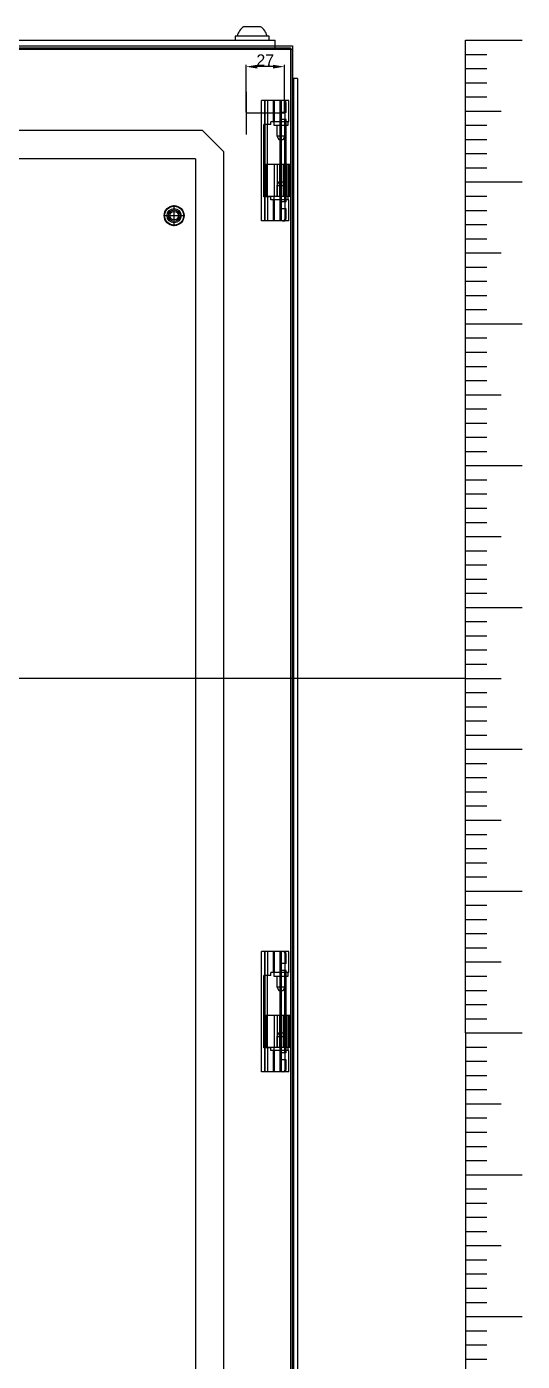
# Model space of a CAD drawing. Header units: millimetres. Extents: x 42151 to 59780, y 37376 to 44547.
# Drawn here: x 43834 to 44184, y 43074 to 44015 of the extents above; entities that cross this region are included whole.
import ezdxf

# ---------------------------------------------------------------- set-up
doc = ezdxf.new("R2010")
doc.units = ezdxf.units.MM
doc.layers.add('! NO PLOT !', color=7, linetype='Continuous', true_color=0xff75dd, plot=False)
doc.layers.add('000-PI-ORMAR', color=2, linetype='Continuous')
doc.styles.get("Standard").update_dxf_attribs({"font": 'arial.ttf'})
doc.dimstyles.new('ISO-25-lb', dxfattribs={"dimtxt": 8, "dimasz": 8, "dimexe": 1.25, "dimexo": 0.625, "dimtad": 1, "dimtxsty": 'Standard', "dimcen": 5, "dimadec": 0, "dimazin": 0, "dimtfac": 1, "dimtmove": 0, "dimatfit": 3, "dimfxl": 1, "dimarcsym": 0})

# ---------------------------------------------------------------- blocks, each defined once
blk = doc.blocks.new('SKALA_2100')
for p, q in [((6091.94, 12435.39), (6091.94, 13135.39)), ((6091.94, 13135.39), (6131.94, 13135.39)), ((6091.94, 13125.39), (6106.94, 13125.39)), ((6091.94, 13115.39), (6106.94, 13115.39)), ((6091.94, 13105.39), (6106.94, 13105.39)), ((6091.94, 13095.39), (6106.94, 13095.39)), ((6091.94, 13085.39), (6116.94, 13085.39)), ((6091.94, 13075.39), (6106.94, 13075.39)), ((6091.94, 13065.39), (6106.94, 13065.39)), ((6091.94, 13055.39), (6106.94, 13055.39)), ((6091.94, 13045.39), (6106.94, 13045.39)), ((6091.94, 13035.39), (6131.94, 13035.39)), ((6091.94, 13035.39), (6131.94, 13035.39)), ((6091.94, 13025.39), (6106.94, 13025.39)), ((6091.94, 13015.39), (6106.94, 13015.39)), ((6091.94, 13005.39), (6106.94, 13005.39)), ((6091.94, 12995.39), (6106.94, 12995.39)), ((6091.94, 12985.39), (6116.94, 12985.39)), ((6091.94, 12975.39), (6106.94, 12975.39)), ((6091.94, 12965.39), (6106.94, 12965.39)), ((6091.94, 12955.39), (6106.94, 12955.39)), ((6091.94, 12945.39), (6106.94, 12945.39)), ((6091.94, 12935.39), (6131.94, 12935.39)), ((6091.94, 12925.39), (6106.94, 12925.39)), ((6091.94, 12915.39), (6106.94, 12915.39)), ((6091.94, 12905.39), (6106.94, 12905.39)), ((6091.94, 12895.39), (6106.94, 12895.39)), ((6091.94, 12885.39), (6116.94, 12885.39)), ((6091.94, 12875.39), (6106.94, 12875.39)), ((6091.94, 12865.39), (6106.94, 12865.39)), ((6091.94, 12855.39), (6106.94, 12855.39)), ((6091.94, 12845.39), (6106.94, 12845.39)), ((6091.94, 12835.39), (6131.94, 12835.39)), ((6091.94, 12825.39), (6106.94, 12825.39)), ((6091.94, 12815.39), (6106.94, 12815.39)), ((6091.94, 12805.39), (6106.94, 12805.39)), ((6091.94, 12795.39), (6106.94, 12795.39)), ((6091.94, 12785.39), (6116.94, 12785.39)), ((6091.94, 12775.39), (6106.94, 12775.39)), ((6091.94, 12765.39), (6106.94, 12765.39)), ((6091.94, 12755.39), (6106.94, 12755.39)), ((6091.94, 12745.39), (6106.94, 12745.39)), ((6091.94, 12735.39), (6131.94, 12735.39)), ((6091.94, 12725.39), (6106.94, 12725.39)), ((6091.94, 12715.39), (6106.94, 12715.39)), ((6091.94, 12705.39), (6106.94, 12705.39)), ((6091.94, 12695.39), (6106.94, 12695.39)), ((6091.94, 12685.39), (6116.94, 12685.39)), ((6091.94, 12675.39), (6106.94, 12675.39)), ((6091.94, 12665.39), (6106.94, 12665.39)), ((6091.94, 12655.39), (6106.94, 12655.39)), ((6091.94, 12645.39), (6106.94, 12645.39)), ((6091.94, 12635.39), (6131.94, 12635.39)), ((6091.94, 12625.39), (6106.94, 12625.39)), ((6091.94, 12615.39), (6106.94, 12615.39)), ((6091.94, 12605.39), (6106.94, 12605.39)), ((6091.94, 12595.39), (6106.94, 12595.39)), ((6091.94, 12585.39), (6116.94, 12585.39)), ((6091.94, 12575.39), (6106.94, 12575.39)), ((6091.94, 12565.39), (6106.94, 12565.39)), ((6091.94, 12555.39), (6106.94, 12555.39)), ((6091.94, 12545.39), (6106.94, 12545.39)), ((6091.94, 12535.39), (6131.94, 12535.39)), ((6091.94, 12525.39), (6106.94, 12525.39)), ((6091.94, 12515.39), (6106.94, 12515.39)), ((6091.94, 12505.39), (6106.94, 12505.39)), ((6091.94, 12495.39), (6106.94, 12495.39)), ((6091.94, 12485.39), (6116.94, 12485.39)), ((6091.94, 12475.39), (6106.94, 12475.39)), ((6091.94, 12465.39), (6106.94, 12465.39)), ((6091.94, 12455.39), (6106.94, 12455.39)), ((6091.94, 12445.39), (6106.94, 12445.39)), ((6091.94, 12435.39), (6131.94, 12435.39)), ((6091.94, 12435.39), (6091.94, 11575.39)), ((6091.94, 12435.39), (6131.94, 12435.39)), ((6091.94, 12425.39), (6106.94, 12425.39)), ((6091.94, 12415.39), (6106.94, 12415.39)), ((6091.94, 12405.39), (6106.94, 12405.39)), ((6091.94, 12395.39), (6106.94, 12395.39)), ((6091.94, 12385.39), (6116.94, 12385.39)), ((6091.94, 12375.39), (6106.94, 12375.39)), ((6091.94, 12365.39), (6106.94, 12365.39)), ((6091.94, 12355.39), (6106.94, 12355.39)), ((6091.94, 12345.39), (6106.94, 12345.39)), ((6091.94, 12335.39), (6131.94, 12335.39)), ((6091.94, 12325.39), (6106.94, 12325.39)), ((6091.94, 12315.39), (6106.94, 12315.39)), ((6091.94, 12305.39), (6106.94, 12305.39)), ((6091.94, 12295.39), (6106.94, 12295.39)), ((6091.94, 12285.39), (6116.94, 12285.39)), ((6091.94, 12275.39), (6106.94, 12275.39)), ((6091.94, 12265.39), (6106.94, 12265.39)), ((6091.94, 12255.39), (6106.94, 12255.39)), ((6091.94, 12245.39), (6106.94, 12245.39)), ((6091.94, 12235.39), (6131.94, 12235.39)), ((6091.94, 12235.39), (6131.94, 12235.39)), ((6091.94, 12235.39), (6131.94, 12235.39)), ((6091.94, 12225.39), (6106.94, 12225.39)), ((6091.94, 12215.39), (6106.94, 12215.39)), ((6091.94, 12205.39), (6106.94, 12205.39))]:
    blk.add_line(p, q)
blk = doc.blocks.new('8806000_2000x800x600')
at = {"layer": '! NO PLOT !'}
for p, q in [((-3090.82, 1846.75), (-3755.82, 1846.75)), ((-3075.82, 1831.75), (-3090.82, 1846.75)), ((-3095.82, 1826.75), (-3750.82, 1826.75)), ((-3095.82, 1826.75), (-3095.82, -3.25)), ((-3075.82, -8.25), (-3075.82, 1831.75)), ((-3110.82, 1779.4), (-3110.82, 1794.1)), ((-3110.82, 1779.4), (-3110.82, 1794.1)), ((-3118.17, 1786.75), (-3103.47, 1786.75)), ((-3118.17, 1786.75), (-3103.47, 1786.75))]:
    blk.add_line(p, q, dxfattribs=at)
for radius in [7, 7, 6.7, 6.7, 5, 4, 3]:
    blk.add_circle((-3110.82, 1786.75), radius, dxfattribs=at)
at = {"layer": '000-PI-ORMAR'}
for p, q in [((-3049.83, 1920), (-3061.83, 1920)), ((-3807.08, 1910.5), (-3039.58, 1910.5)), ((-3043.83, 1913.4), (-3067.83, 1913.4)), ((-3067.83, 1913.4), (-3067.83, 1910.5)), ((-3043.83, 1910.5), (-3043.83, 1913.4)), ((-3039.58, 1904), (-3039.58, 1910.5)), ((-3027.32, 1904), (-3819.32, 1904)), ((-3807.08, 1906.5), (-3039.58, 1906.5)), ((-3807.08, 1905), (-3039.58, 1905)), ((-3039.58, 1906.5), (-3027.33, 1906.5)), ((-3039.58, 1905), (-3028.83, 1905)), ((-3028.83, 1905), (-3028.83, 1904)), ((-3028.83, 1904), (-3028.83, -80.5)), ((-3027.33, 1906.5), (-3027.33, 1904)), ((-3027.33, 1904), (-3027.33, -80.5)), ((-3027.32, -80.5), (-3027.32, 1904)), ((-3026.55, 1883.5), (-3027.32, 1883.36)), ((-3023.83, 1883.5), (-3026.55, 1883.5)), ((-3026.55, 1883.5), (-3026.55, -67.5)), ((-3023.83, 1883.5), (-3023.83, -67.5)), ((-3049.32, 1783), (-3049.32, 1868)), ((-3029.87, 1868), (-3049.32, 1868)), ((-3046.83, 1851), (-3046.83, 1868)), ((-3046.63, 1783), (-3046.63, 1868)), ((-3044.73, 1851), (-3044.73, 1868)), ((-3040.97, 1868), (-3040.97, 1853)), ((-3040.06, 1853), (-3040.06, 1868)), ((-3035.95, 1783), (-3035.95, 1868)), ((-3035.42, 1853), (-3035.42, 1868)), ((-3035.2, 1783), (-3035.2, 1868)), ((-3032.45, 1866), (-3031.8, 1866)), ((-3032.45, 1785), (-3032.45, 1866)), ((-3031.8, 1859.5), (-3031.8, 1866)), ((-3029.87, 1853), (-3029.87, 1868)), ((-3031.8, 1859.5), (-3035.95, 1859.5)), ((-3031.72, 1854.5), (-3035.95, 1854.5)), ((-3032.87, 1796.5), (-3032.87, 1854.5)), ((-3032.44, 1791.5), (-3032.44, 1859.5)), ((-3032.15, 1796.5), (-3032.15, 1854.5)), ((-3031.72, 1796.5), (-3031.72, 1854.5)), ((-3047.56, 1800), (-3047.56, 1851)), ((-3042.64, 1851), (-3047.56, 1851)), ((-3045.1, 1800), (-3045.1, 1851)), ((-3029.87, 1853), (-3042.64, 1853)), ((-3042.64, 1851), (-3042.64, 1853)), ((-3040.52, 1853), (-3040.52, 1850.5)), ((-3040.52, 1850.5), (-3030.32, 1850.5)), ((-3038.37, 1850.5), (-3038.37, 1843.01)), ((-3032.47, 1843.01), (-3032.47, 1850.5)), ((-3030.32, 1850.5), (-3030.32, 1853)), ((-3038.37, 1843.01), (-3032.47, 1843.01)), ((-3038.37, 1843.01), (-3036.92, 1840.5)), ((-3036.92, 1840.5), (-3033.92, 1840.5)), ((-3033.92, 1840.5), (-3032.47, 1843.01)), ((-3046.12, 1823), (-3029.32, 1823)), ((-3046.12, 1823), (-3046.12, 1800.5)), ((-3040.17, 1823), (-3040.17, 1800.5)), ((-3038.17, 1823), (-3038.17, 1800.5)), ((-3036.49, 1823), (-3036.49, 1800.5)), ((-3036.14, 1823), (-3036.14, 1800.5)), ((-3033.99, 1823), (-3033.99, 1800.5)), ((-3033.64, 1823), (-3033.64, 1800.5)), ((-3033.28, 1823), (-3033.28, 1800.5)), ((-3032.15, 1823), (-3032.15, 1800.5)), ((-3031.4, 1823), (-3031.4, 1800.5)), ((-3031.28, 1800.5), (-3031.28, 1823)), ((-3030.27, 1823), (-3030.27, 1800.5)), ((-3029.52, 1823), (-3029.52, 1800.5)), ((-3036.92, 1810.5), (-3038.37, 1807.99)), ((-3038.37, 1807.99), (-3038.37, 1800.5)), ((-3038.37, 1807.99), (-3032.47, 1807.99)), ((-3036.92, 1810.5), (-3033.92, 1810.5)), ((-3032.47, 1807.99), (-3033.92, 1810.5)), ((-3032.47, 1800.5), (-3032.47, 1807.99)), ((-3042.64, 1800), (-3047.56, 1800)), ((-3046.83, 1783), (-3046.83, 1800)), ((-3046.12, 1800.5), (-3029.32, 1800.5)), ((-3044.73, 1783), (-3044.73, 1800)), ((-3042.64, 1798), (-3042.64, 1800)), ((-3029.87, 1798), (-3042.64, 1798)), ((-3040.97, 1798), (-3040.97, 1783)), ((-3040.52, 1800.5), (-3040.52, 1798)), ((-3040.06, 1783), (-3040.06, 1798)), ((-3035.42, 1783), (-3035.42, 1798)), ((-3030.32, 1798), (-3030.32, 1800.5)), ((-3029.87, 1783), (-3029.87, 1798)), ((-3031.72, 1796.5), (-3035.95, 1796.5)), ((-3031.8, 1791.5), (-3035.95, 1791.5)), ((-3031.8, 1785), (-3031.8, 1791.5)), ((-3029.87, 1783), (-3049.32, 1783)), ((-3032.45, 1785), (-3031.8, 1785)), ((-3049.32, 1183), (-3049.32, 1268)), ((-3029.87, 1268), (-3049.32, 1268)), ((-3046.83, 1251), (-3046.83, 1268)), ((-3046.63, 1183), (-3046.63, 1268)), ((-3044.73, 1251), (-3044.73, 1268)), ((-3040.97, 1268), (-3040.97, 1253)), ((-3040.06, 1253), (-3040.06, 1268)), ((-3035.95, 1183), (-3035.95, 1268)), ((-3035.42, 1253), (-3035.42, 1268)), ((-3035.2, 1183), (-3035.2, 1268)), ((-3032.45, 1266), (-3031.8, 1266)), ((-3032.45, 1185), (-3032.45, 1266)), ((-3031.8, 1259.5), (-3031.8, 1266)), ((-3029.87, 1253), (-3029.87, 1268)), ((-3029.87, 1253), (-3042.64, 1253)), ((-3042.64, 1251), (-3042.64, 1253)), ((-3040.52, 1253), (-3040.52, 1250.5)), ((-3031.8, 1259.5), (-3035.95, 1259.5)), ((-3031.72, 1254.5), (-3035.95, 1254.5)), ((-3032.87, 1196.5), (-3032.87, 1254.5)), ((-3032.44, 1191.5), (-3032.44, 1259.5)), ((-3032.15, 1196.5), (-3032.15, 1254.5)), ((-3031.72, 1196.5), (-3031.72, 1254.5)), ((-3030.32, 1250.5), (-3030.32, 1253)), ((-3047.56, 1200), (-3047.56, 1251)), ((-3042.64, 1251), (-3047.56, 1251)), ((-3045.1, 1200), (-3045.1, 1251)), ((-3040.52, 1250.5), (-3030.32, 1250.5)), ((-3038.37, 1250.5), (-3038.37, 1243.01)), ((-3038.37, 1243.01), (-3032.47, 1243.01)), ((-3038.37, 1243.01), (-3036.92, 1240.5)), ((-3033.92, 1240.5), (-3032.47, 1243.01)), ((-3032.47, 1243.01), (-3032.47, 1250.5)), ((-3036.92, 1240.5), (-3033.92, 1240.5)), ((-3046.12, 1223), (-3046.12, 1200.5)), ((-3046.12, 1223), (-3029.32, 1223)), ((-3040.17, 1223), (-3040.17, 1200.5)), ((-3038.17, 1223), (-3038.17, 1200.5)), ((-3036.49, 1223), (-3036.49, 1200.5)), ((-3036.14, 1223), (-3036.14, 1200.5)), ((-3033.99, 1223), (-3033.99, 1200.5)), ((-3033.64, 1223), (-3033.64, 1200.5)), ((-3033.28, 1223), (-3033.28, 1200.5)), ((-3032.15, 1223), (-3032.15, 1200.5)), ((-3031.4, 1223), (-3031.4, 1200.5)), ((-3031.28, 1200.5), (-3031.28, 1223)), ((-3030.27, 1223), (-3030.27, 1200.5)), ((-3029.52, 1223), (-3029.52, 1200.5)), ((-3036.92, 1210.5), (-3038.37, 1207.99)), ((-3038.37, 1207.99), (-3038.37, 1200.5)), ((-3038.37, 1207.99), (-3032.47, 1207.99)), ((-3036.92, 1210.5), (-3033.92, 1210.5)), ((-3032.47, 1207.99), (-3033.92, 1210.5)), ((-3032.47, 1200.5), (-3032.47, 1207.99)), ((-3042.64, 1200), (-3047.56, 1200)), ((-3046.83, 1183), (-3046.83, 1200)), ((-3046.12, 1200.5), (-3029.32, 1200.5)), ((-3044.73, 1183), (-3044.73, 1200)), ((-3042.64, 1198), (-3042.64, 1200)), ((-3029.87, 1198), (-3042.64, 1198)), ((-3040.97, 1198), (-3040.97, 1183)), ((-3040.52, 1200.5), (-3040.52, 1198)), ((-3040.06, 1183), (-3040.06, 1198)), ((-3031.72, 1196.5), (-3035.95, 1196.5)), ((-3035.42, 1183), (-3035.42, 1198)), ((-3030.32, 1198), (-3030.32, 1200.5)), ((-3029.87, 1183), (-3029.87, 1198)), ((-3031.8, 1191.5), (-3035.95, 1191.5)), ((-3031.8, 1185), (-3031.8, 1191.5)), ((-3029.87, 1183), (-3049.32, 1183)), ((-3032.45, 1185), (-3031.8, 1185))]:
    blk.add_line(p, q, dxfattribs=at)
for centre, start, end in [((-3055.43, 1910.8), 124.82083, 166.60542), ((-3056.22, 1910.8), 13.39458, 55.17917)]:
    blk.add_arc(centre, 11.2, start, end, dxfattribs=at)
for centre, start_param, end_param in [((-3034.38, 1866), 4.712389, 6.283185), ((-3033.73, 1866), 4.712389, 6.283185), ((-3034.38, 1785), 3.141593, 4.712389), ((-3033.73, 1785), 3.141593, 4.712389), ((-3034.38, 1266), 4.712389, 6.283185), ((-3033.73, 1266), 4.712389, 6.283185), ((-3034.38, 1185), 3.141593, 4.712389), ((-3033.73, 1185), 3.141593, 4.712389)]:
    blk.add_ellipse(centre, major_axis=(0, 2), ratio=0.965926, start_param=start_param, end_param=end_param, dxfattribs=at)
blk = doc.blocks.new('*D99')
at = {"layer": '! NO PLOT !', "color": 0, "lineweight": -2, "transparency": 16777216}
for p, q in [((43988.93, 43954.87), (43988.93, 43988.31)), ((44007.93, 43987.06), (43996.93, 43987.06)), ((44015.93, 43954.87), (44015.93, 43988.31))]:
    blk.add_line(p, q, dxfattribs=at)
at = {"layer": '! NO PLOT !', "color": 0, "transparency": 16777216}
for points in [[(43996.93, 43988.39), (43996.93, 43985.72), (43988.93, 43987.06)], [(44007.93, 43988.39), (44007.93, 43985.72), (44015.93, 43987.06)]]:
    blk.add_solid(points, dxfattribs=at)
at = {"layer": 'Defpoints', "color": 0, "transparency": 16777216}
for p in [(43988.93, 43987.06), (43988.93, 43954.25), (44015.93, 43954.25)]:
    blk.add_point(p, dxfattribs=at)
at = {"layer": '! NO PLOT !', "color": 0, "transparency": 16777216, "insert": (44002.43, 43991.7), "char_height": 8, "attachment_point": 5}
blk.add_mtext('27', dxfattribs=at)

msp = doc.modelspace()

# ---------------------------------------------------------------- linework, layer by layer
at = {"layer": '! NO PLOT !'}
for p, q in [((43988.926, 43969.247), (43988.926, 43939.247)), ((44015.926, 43954.247), (43988.926, 43954.247))]:
    msp.add_line(p, q, dxfattribs=at)
at = {"layer": '! NO PLOT !', "ltscale": 0.25}
msp.add_line((44143.67, 43555.747), (43319.404, 43555.747), dxfattribs=at)

# ---------------------------------------------------------------- block references
for name, p in [('8806000_2000x800x600', (47048.998, 42095.247)), ('SKALA_2100', (38051.735, 30870.361))]:
    msp.add_blockref(name, p)

# ---------------------------------------------------------------- dimensions: what is measured, and where the dimension line sits
at = {"layer": '! NO PLOT !'}
dim = msp.add_linear_dim(base=(43988.926, 43987.056), p1=(44015.926, 43954.247), p2=(43988.926, 43954.247), angle=180, dimstyle='ISO-25-lb', dxfattribs=at)
dim.commit()
dim.dimension.update_dxf_attribs({"geometry": '*D99', "text_midpoint": (44002.426, 43991.698)})

doc.saveas('drawing.dxf')
